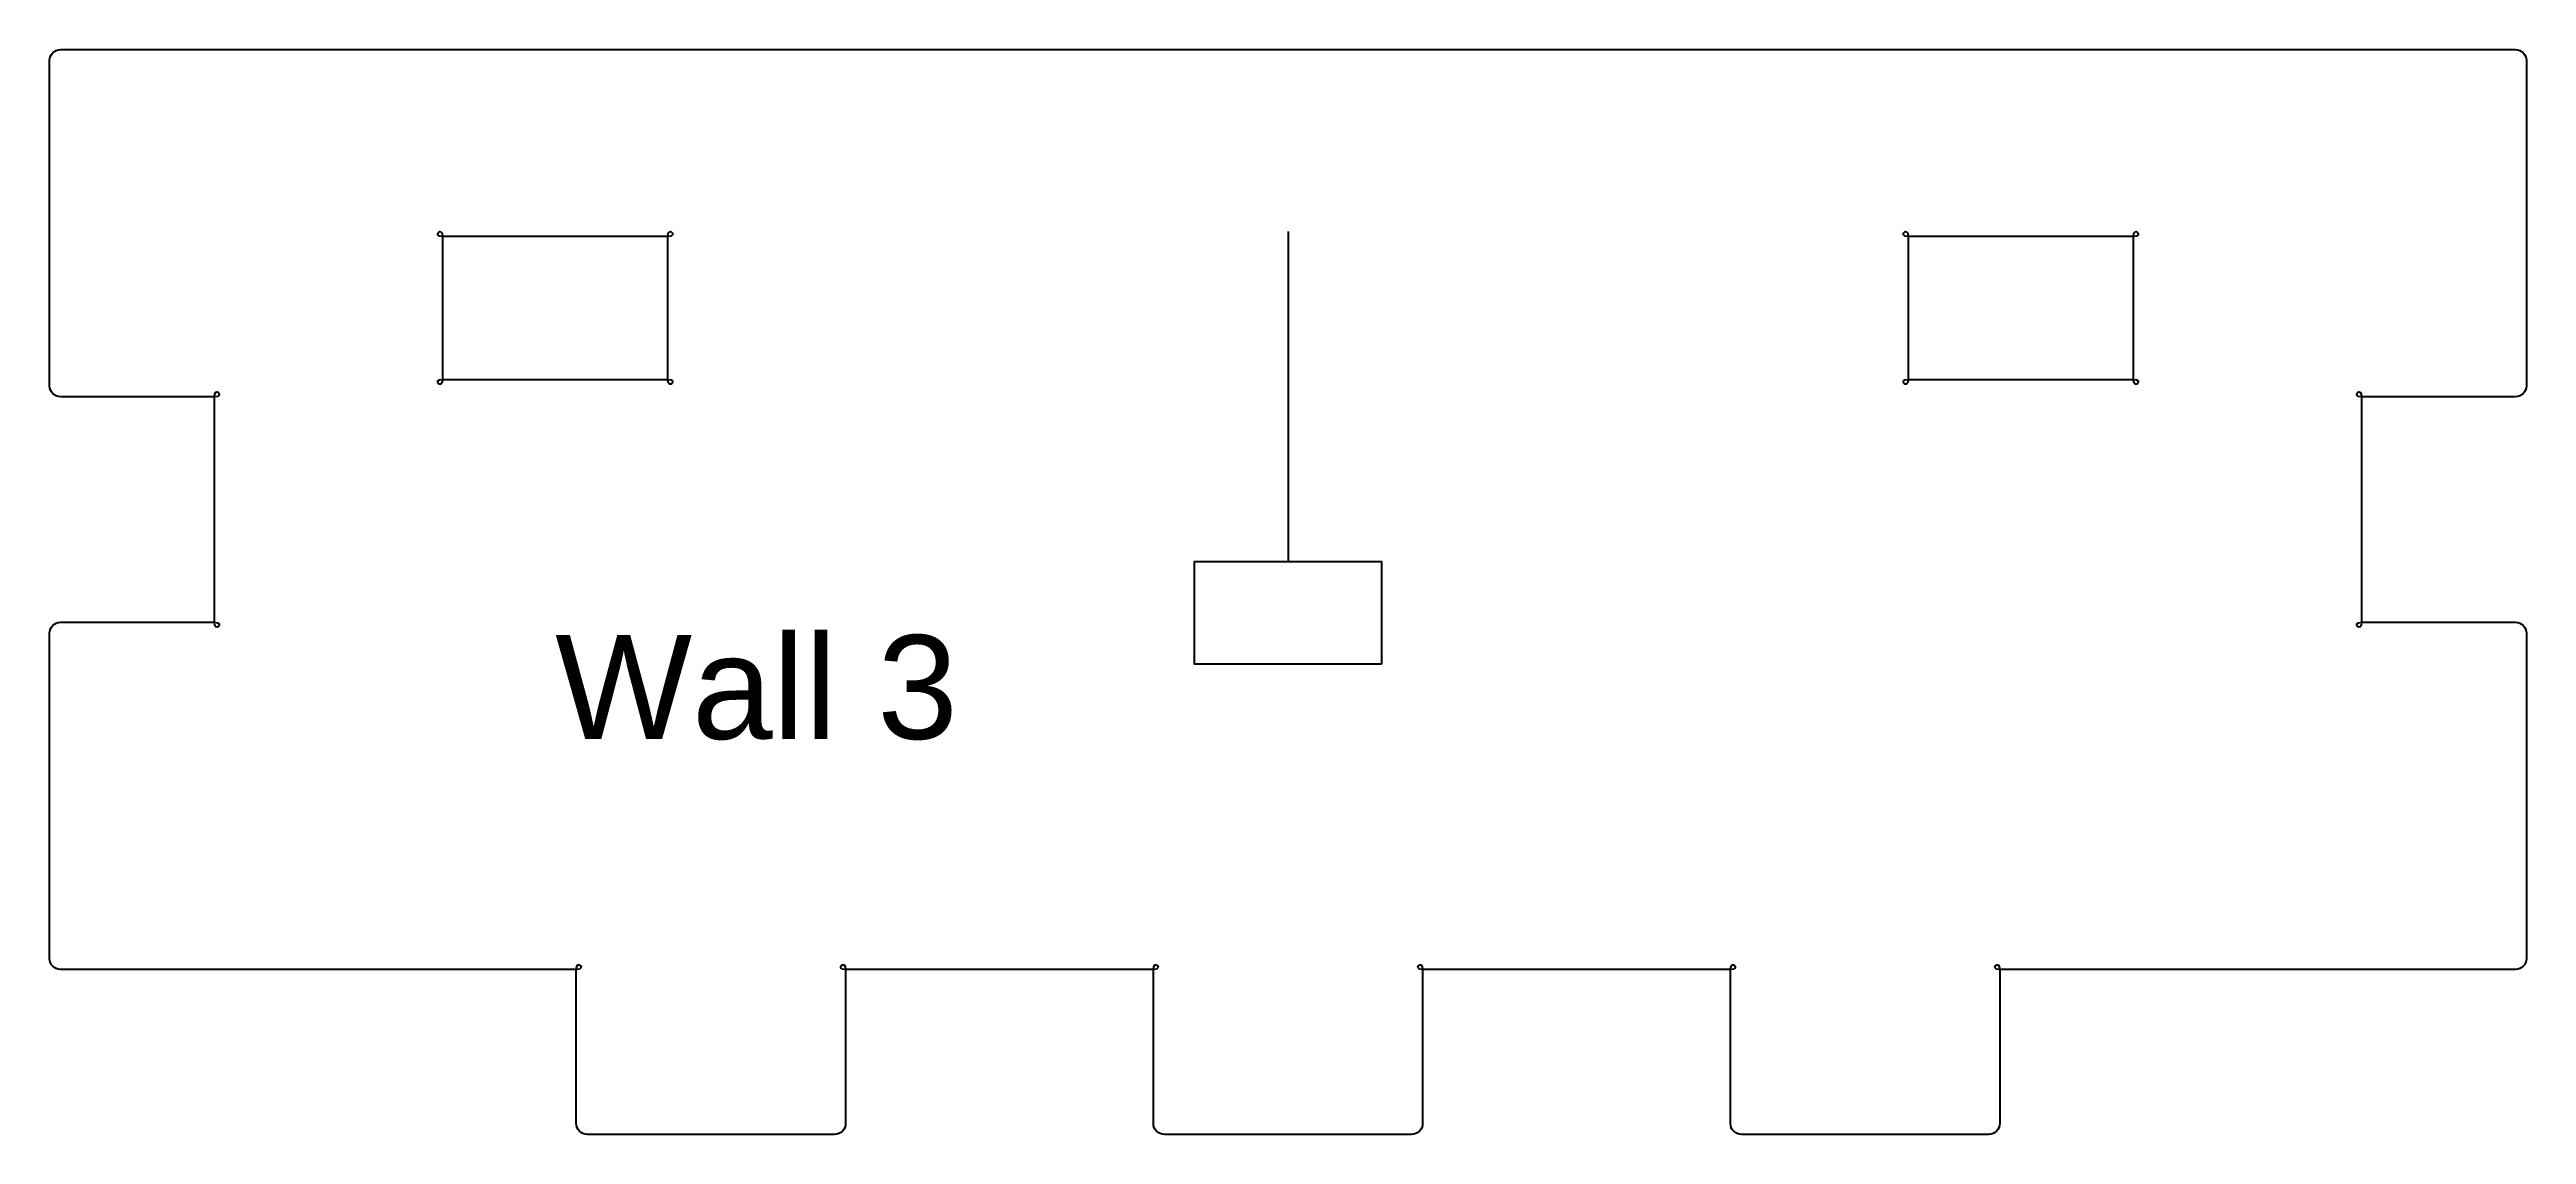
# Model space of a CAD drawing. Extents: x 10 to 156, y 10 to 261.
# Drawn here: x 10.1 to 77.7, y 54.4 to 84 of the extents above; entities that cross this region are included whole.
import ezdxf

# ---------------------------------------------------------------- set-up
doc = ezdxf.new("R2010")
doc.units = 0
doc.header["$MEASUREMENT"] = 0
doc.layers.add('Layer 1', color=7, linetype='Continuous', lineweight=0)

# ---------------------------------------------------------------- blocks, each defined once
blk = doc.blocks.new('Block_4')
at = {"layer": 'Layer 1', "color": 1, "lineweight": 40, "true_color": 0xff0000}
blk.add_line((43.903, 79.052), (43.903, 70.051), dxfattribs=at)
at = {"layer": 'Layer 1', "color": 5, "lineweight": 50, "true_color": 0x0000ff}
blk.add_lwpolyline([(46.453, 67.251), (41.353, 67.251), (41.353, 70.051), (46.453, 70.051)], close=True, dxfattribs=at)
at = {"layer": 'Layer 1', "color": 18, "lineweight": 60, "true_color": 0x000000}
blk.add_open_spline([(14.901, 58.917), (14.901, 58.917), (24.477, 58.917), (24.477, 58.917), (24.777, 58.917), (24.477, 59.217), (24.477, 58.917), (24.477, 58.917), (24.477, 54.717), (24.477, 54.717), (24.477, 54.551), (24.611, 54.417), (24.777, 54.417), (24.777, 54.417), (31.527, 54.417), (31.527, 54.417), (31.693, 54.417), (31.827, 54.551), (31.827, 54.717), (31.827, 54.717), (31.827, 58.917), (31.827, 58.917), (31.827, 59.217), (31.527, 58.917), (31.827, 58.917), (31.827, 58.917), (40.228, 58.917), (40.228, 58.917), (40.528, 58.917), (40.228, 59.217), (40.228, 58.917), (40.228, 58.917), (40.228, 54.717), (40.228, 54.717), (40.228, 54.551), (40.362, 54.417), (40.528, 54.417), (40.528, 54.417), (47.278, 54.417), (47.278, 54.417), (47.444, 54.417), (47.578, 54.551), (47.578, 54.717), (47.578, 54.717), (47.578, 58.917), (47.578, 58.917), (47.578, 59.217), (47.278, 58.917), (47.578, 58.917), (47.578, 58.917), (55.979, 58.917), (55.979, 58.917), (56.279, 58.917), (55.979, 59.217), (55.979, 58.917), (55.979, 58.917), (55.979, 54.717), (55.979, 54.717), (55.979, 54.551), (56.113, 54.417), (56.279, 54.417), (56.279, 54.417), (63.029, 54.417), (63.029, 54.417), (63.195, 54.417), (63.329, 54.551), (63.329, 54.717), (63.329, 54.717), (63.329, 58.917), (63.329, 58.917), (63.329, 59.217), (63.029, 58.917), (63.329, 58.917), (63.329, 58.917), (72.905, 58.917), (72.905, 58.917), (72.905, 58.917), (77.405, 58.917), (77.405, 58.917), (77.571, 58.917), (77.705, 59.051), (77.705, 59.217), (77.705, 59.217), (77.705, 68.093), (77.705, 68.093), (77.705, 68.259), (77.571, 68.393), (77.405, 68.393), (77.405, 68.393), (73.205, 68.393), (73.205, 68.393), (72.905, 68.393), (73.205, 68.093), (73.205, 68.393), (73.205, 68.393), (73.205, 74.543), (73.205, 74.543), (73.205, 74.843), (72.905, 74.543), (73.205, 74.543), (73.205, 74.543), (77.405, 74.543), (77.405, 74.543), (77.571, 74.543), (77.705, 74.677), (77.705, 74.843), (77.705, 74.843), (77.705, 83.719), (77.705, 83.719), (77.705, 83.885), (77.571, 84.019), (77.405, 84.019), (77.405, 84.019), (72.905, 84.019), (72.905, 84.019), (72.905, 84.019), (14.901, 84.019), (14.901, 84.019), (14.901, 84.019), (10.401, 84.019), (10.401, 84.019), (10.235, 84.019), (10.101, 83.885), (10.101, 83.719), (10.101, 83.719), (10.101, 74.843), (10.101, 74.843), (10.101, 74.677), (10.235, 74.543), (10.401, 74.543), (10.401, 74.543), (14.601, 74.543), (14.601, 74.543), (14.901, 74.543), (14.601, 74.843), (14.601, 74.543), (14.601, 74.543), (14.601, 68.393), (14.601, 68.393), (14.601, 68.093), (14.901, 68.393), (14.601, 68.393), (14.601, 68.393), (10.401, 68.393), (10.401, 68.393), (10.235, 68.393), (10.101, 68.259), (10.101, 68.093), (10.101, 68.093), (10.101, 59.217), (10.101, 59.217), (10.101, 59.051), (10.235, 58.917), (10.401, 58.917), (10.401, 58.917), (14.901, 58.917), (14.901, 58.917)], degree=3, knots=[0, 0, 0, 0, 1, 1, 1, 2, 2, 2, 3, 3, 3, 4, 4, 4, 5, 5, 5, 6, 6, 6, 7, 7, 7, 8, 8, 8, 9, 9, 9, 10, 10, 10, 11, 11, 11, 12, 12, 12, 13, 13, 13, 14, 14, 14, 15, 15, 15, 16, 16, 16, 17, 17, 17, 18, 18, 18, 19, 19, 19, 20, 20, 20, 21, 21, 21, 22, 22, 22, 23, 23, 23, 24, 24, 24, 25, 25, 25, 26, 26, 26, 27, 27, 27, 28, 28, 28, 29, 29, 29, 30, 30, 30, 31, 31, 31, 32, 32, 32, 33, 33, 33, 34, 34, 34, 35, 35, 35, 36, 36, 36, 37, 37, 37, 38, 38, 38, 39, 39, 39, 40, 40, 40, 41, 41, 41, 42, 42, 42, 43, 43, 43, 44, 44, 44, 45, 45, 45, 46, 46, 46, 47, 47, 47, 48, 48, 48, 49, 49, 49, 50, 50, 50, 51, 51, 51, 52, 52, 52, 52], dxfattribs=at)
at = {"layer": 'Layer 1', "color": 5, "lineweight": 60, "true_color": 0x0000ff}
for points in [[(23.902, 75.018), (23.902, 75.018), (20.826, 75.018), (20.826, 75.018), (20.526, 75.018), (20.826, 74.718), (20.826, 75.018), (20.826, 75.018), (20.826, 78.918), (20.826, 78.918), (20.826, 79.218), (20.526, 78.918), (20.826, 78.918), (20.826, 78.918), (26.977, 78.918), (26.977, 78.918), (27.277, 78.918), (26.977, 79.218), (26.977, 78.918), (26.977, 78.918), (26.977, 75.018), (26.977, 75.018), (26.977, 74.718), (27.277, 75.018), (26.977, 75.018), (26.977, 75.018), (23.902, 75.018), (23.902, 75.018)], [(63.904, 78.918), (63.904, 78.918), (66.979, 78.918), (66.979, 78.918), (67.279, 78.918), (66.979, 79.218), (66.979, 78.918), (66.979, 78.918), (66.979, 75.018), (66.979, 75.018), (66.979, 74.718), (67.279, 75.018), (66.979, 75.018), (66.979, 75.018), (60.829, 75.018), (60.829, 75.018), (60.529, 75.018), (60.829, 74.718), (60.829, 75.018), (60.829, 75.018), (60.829, 78.918), (60.829, 78.918), (60.829, 79.218), (60.529, 78.918), (60.829, 78.918), (60.829, 78.918), (63.904, 78.918), (63.904, 78.918)]]:
    blk.add_open_spline(points, degree=3, knots=[0, 0, 0, 0, 1, 1, 1, 2, 2, 2, 3, 3, 3, 4, 4, 4, 5, 5, 5, 6, 6, 6, 7, 7, 7, 8, 8, 8, 9, 9, 9, 9], dxfattribs=at)
at = {"layer": 'Layer 1', "insert": (23.902, 65.169), "char_height": 0.2, "attachment_point": 7}
blk.add_mtext('\\C1;\\c255;\\FArial|b0|i0|c1;\\H2.832178;\\W1.000000;Wall 3', dxfattribs=at)

msp = doc.modelspace()

# ---------------------------------------------------------------- block references
at = {"layer": 'Layer 1'}
msp.add_blockref('Block_4', (0, 0), dxfattribs=at)

doc.saveas('drawing.dxf')
